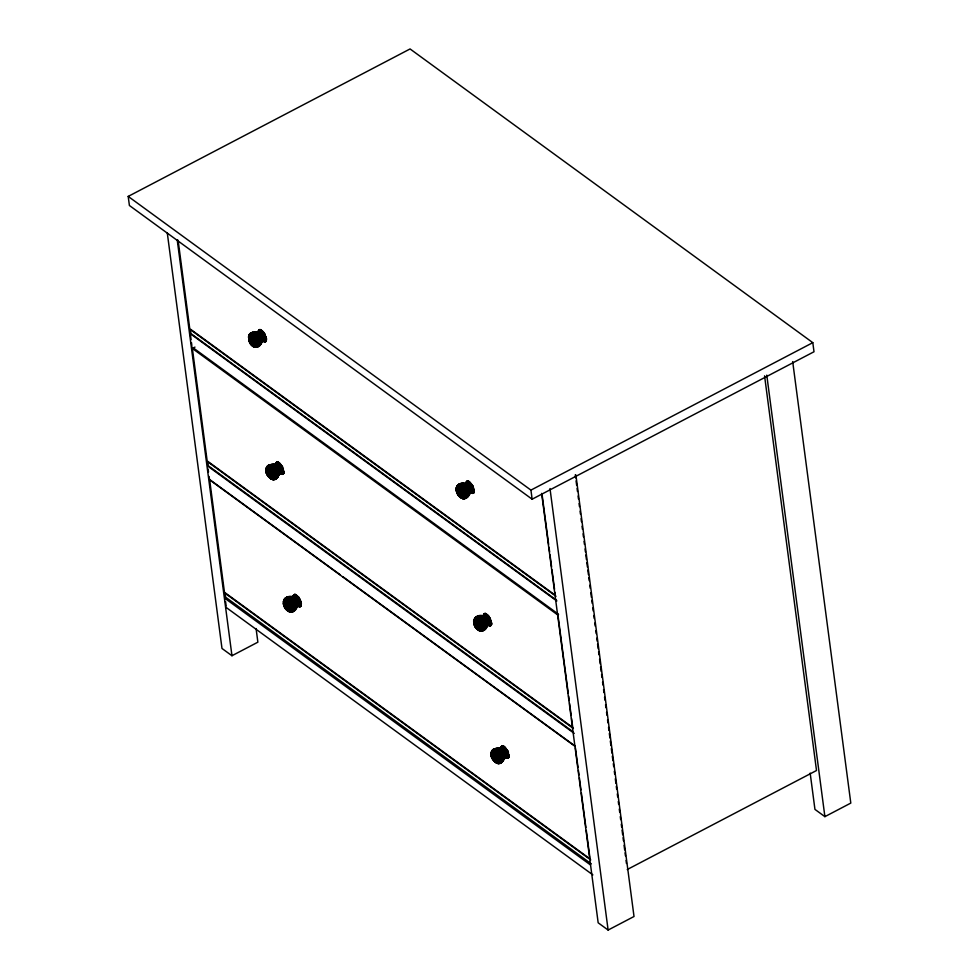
<?xml version="1.0" encoding="UTF-8"?>
<svg xmlns="http://www.w3.org/2000/svg" width="979" height="979" viewBox="0 0 979 979"><rect width="100%" height="100%" fill="white"/><g stroke="black" fill="none" stroke-linecap="round" stroke-linejoin="round"><path stroke-width="1.47" d="M255.446 347.227C246.512 346.664 246.353 327.855 256.131 333.655C270.706 348.622 245.325 353.933 250.367 333.827L251.591 332.676C258.419 328.32 266.9 340.802 259.668 344.021M272.884 478.547L271.44 478.915L268.234 476.222L267.634 468.195L269.69 465.16C274.193 467.424 278.66 474.595 275.674 479.245L274.059 479.563C269.923 478.156 266.729 473.775 265.896 469.541L266.814 466.726L268.442 465.233L271.318 464.682C275.735 466.861 280.838 474.95 276.139 478.89L272.884 479.637L268.98 476.92L266.961 470.862L267.793 466.249L269.017 465.086C286.957 459.592 278.379 491.58 267.096 474.766C262.69 467.925 270.118 462.553 276.702 464.499L277.767 462.051C275.809 460.876 275.001 466.188 276.347 464.731L275.907 463.52L276.054 465.368L275.735 464.352L276.347 464.731M288.683 611.434L287.116 609.684C295.34 615.999 285.844 594.645 283.922 602.562L284.387 603.272L284.681 598.793C289.772 598.952 295.058 608.583 290.947 612.12L288.683 611.434L287.116 609.684L283.494 601.375L285.403 598.01L287.557 597.166C293.223 595.648 298.876 605.169 295.083 608.901L298.252 605.683L300.798 606.356L301.361 603.468L298.742 597.276L295.205 594.461C298.828 595.978 302.327 602.183 300.773 605.181L300.883 606.295L299.88 606.796C294.434 605.463 302.487 606.417 299.586 601.559C298.852 599.478 296.221 594.339 293.688 596.627C291.375 596.786 297.995 597.728 297.934 601.29C300.504 605.671 295.193 608.571 293.1 611.667L291.497 611.985C287.361 610.566 284.167 606.197 283.335 601.95L284.24 599.136L285.868 597.655L288.756 597.092C293.443 599.246 298.987 608.828 292.525 611.814L289.613 611.789L286.419 609.33L284.387 603.272L285.232 598.658L286.455 597.508C296.931 592.43 302.046 611.887 290.31 612.059C279.945 608.926 281.683 593.213 294.128 596.921L295.205 594.461L293.419 595.33L293.345 597.618M465.355 498.446L462.443 498.421L459.237 495.974L457.217 489.916L458.062 485.29L459.286 484.14C469.81 479.147 474.778 498.384 463.14 498.69C452.775 495.57 454.513 479.857 466.959 483.553L468.035 481.093L466.249 481.962L466.065 484.299L466.163 482.561L466.322 484.421L466.004 483.406L466.616 483.773M485.511 628.726L481.754 631.039C477.617 629.619 474.423 625.238 473.591 621.004L475.659 617.064L479.012 616.146C483.381 618.3 486.343 623.904 485.511 628.726L482.794 630.868L480.579 631.112L476.675 628.383L474.656 622.326L475.488 617.712L476.712 616.55C487.187 611.483 492.315 630.941 480.579 631.112C470.214 627.98 471.939 612.267 484.397 615.962L485.462 613.515L483.981 613.894L483.504 616.721M498.017 762.433L496.561 762.788L493.954 761.136L492.657 754.711L493.563 750.195L496.451 748.556C500.991 750.758 506.339 759.471 500.795 763.13L499.18 763.449C495.056 762.041 491.862 757.66 491.03 753.414L491.935 750.599L493.563 749.119C499.094 749.559 503.071 757.746 501.272 762.763L498.005 763.522L494.114 760.793L492.082 754.748L492.926 750.122L494.15 748.972C512.103 743.453 503.475 775.552 492.229 758.652C487.823 751.811 495.239 746.426 501.823 748.384L502.9 745.925C500.93 744.75 500.134 750.061 501.481 748.605L501.517 746.267L500.367 749.498L501.113 746.793L501.689 747.344M263.106 341.23L265.015 341.965L266.227 341.035L265.101 334.451C264.134 330.608 254.393 337.327 252.301 339.37L250.11 342.846L251.016 343.066L249.841 340.778L249.266 341.365L250.795 344.082M279.835 473.053C281.169 475.402 285.085 474.117 283.555 471.499L282.527 466.861C281.573 463.03 271.819 469.736 269.739 471.78L267.536 475.256L269.898 477.471M298.742 597.276C295.658 600.812 289.711 599.711 287.165 604.202L284.975 607.678L286.59 608.938M469.002 492.107L470.165 491.874L471.584 493.061L470.85 491.984C468.99 493.502 476.235 494.089 473.824 490.552L472.796 485.914C471.829 482.084 462.088 488.79 459.995 490.834L457.805 494.309L459.408 495.582L458.074 493.404M488.24 625.116C489.794 626.952 492.596 624.908 491.25 622.962L490.222 618.324C489.267 614.494 479.514 621.212 477.422 623.256L475.231 626.719L475.916 627.955M505.666 757.526C507.22 759.374 510.035 757.33 508.688 755.372L507.66 750.746C506.694 746.904 496.953 753.622 494.86 755.666L492.67 759.141L495.031 761.344M470.85 491.984L470.801 492.694L470.165 491.874M255.238 332.334C260.695 334.01 264.477 343.519 258.236 346.835L256.633 347.153C252.496 345.746 249.302 341.365 248.47 337.119L249.376 334.304L251.003 332.823C256.51 333.227 259.888 340.876 259.056 345.905L255.397 345.844L249.155 340.619L248.862 335.54L250.538 333.178L259.264 332.089L260.341 329.629L258.848 330.009L258.309 331.93L258.921 332.309L258.37 331.147L258.676 332.322L259.79 331.061L261.882 332.126L264.966 337.571L264.734 340.631L262.715 341.181L266.019 341.463L263.388 340.851L260.695 343.959M249.914 335.405L249.988 334.5M268.454 475.476L267.659 475.635L266.337 472.833L266.288 467.95L267.977 465.6L273.924 465.245L277.216 463.471L280.435 465.82L282.393 469.993L282.16 473.053L279.725 473.555L281.438 473.408L282.454 474.374L283.934 472.747M267.353 467.815L267.414 466.91M460.925 497.32L458.502 495.276L457.793 489.879L458.686 485.364L460.387 483.81C467.509 481.974 473.457 496.206 465.086 497.748L460.876 495.863L456.324 490.956L456.557 487.004L458.233 484.654L461.586 483.736C466.139 485.951 471.437 494.615 465.931 498.299L463.777 498.764C462.223 499.571 458.074 494.603 459.714 496.965L461.696 497.968M457.609 486.869L457.682 485.963M487.836 625.055C494.15 624.712 486.624 610.859 483.075 616.611C478.731 616.758 487.909 614.628 487.823 619.56C490.92 623.623 486.649 626.413 484.727 629.607L480.518 629.717L474.289 624.504L473.983 619.426L477.825 616.219M475.035 619.279L475.109 618.373M492.547 750.783L490.968 754.111L491.299 755.886L491.421 751.835L493.098 749.473C497.944 750.771 503.243 744.346 506.082 750.477C507.917 752.582 509.031 758.811 504.369 757.244M258.468 331.098L259.129 331.049L258.554 330.498L257.942 332.725L256.265 333.215L258.162 332.37L258.848 330.009L259.753 330.339L259.863 329.531L258.835 332.04L254.76 332.456M275.907 463.52L276.567 463.459L275.98 462.908L275.38 465.147C277.375 464.927 275.283 461.39 277.192 462.749L277.29 461.941L276.274 464.462L270.131 464.756L269.347 465.637M287.104 597.508L293.7 596.872L294.728 594.351L293.333 596.97M467.362 495.484L468.39 495.423L471.083 492.315L473.714 492.926L472.979 492.523L472.71 493.428L471.694 492.461L469.504 492.425L472.661 491.715L471.682 486.477L467.95 482.574L465.637 484.189L466.75 482.88L466.542 481.472L467.448 481.803L467.558 480.995L466.53 483.504L462.076 484.213M483.296 616.244L483.981 613.894L484.886 614.225L484.984 613.405L488.9 616.378L491.593 623.476L491.531 624.272L488.864 623.892C486.404 627.49 483.014 631.406 478.315 628.285L480.261 630.158L483.834 630.354C485.645 625.336 481.668 617.149 476.137 616.709L473.75 620.429L474.289 622.754L477.373 628.738L478.939 630.488L481.203 631.174C485.315 627.637 480.028 618.006 474.95 617.847L474.656 622.326L474.191 621.616C476.112 613.698 485.608 635.041 477.373 628.738L478.939 630.488M501.517 746.267L503.647 746.133L507.563 750.795L508.97 756.681L506.302 756.314C503.83 759.9 500.453 763.816 495.741 760.695L491.715 756.914L491.421 753.671M488.998 616.329L486.208 613.711L484.862 616.146L478.131 616.905L475.892 619.878L475.219 622.289L475.929 627.686L479.135 630.378L482.121 630.794M506.424 748.751L503.647 746.133L502.3 748.568L495.558 749.327L492.657 754.711L492.217 753.732M255.458 346.138L254.002 346.493L250.808 343.8L250.098 338.416L251.701 334.169L254.601 332.542L259.741 332.273L261.087 329.837L263.865 332.456M267.083 469.859L267.524 470.826L270.437 465.441L277.167 464.682L278.513 462.247L281.303 464.866M287.337 609.88L285.672 608.632L284.962 603.248L286.566 598.989L289.466 597.361L294.606 597.092L295.952 594.657M457.352 488.913L457.793 489.879L460.693 484.495L467.436 483.736L468.782 481.301L471.56 483.92M262.286 341.133C263.596 339.615 265.26 343.36 265.285 341.059M283.457 473.873L281.23 474.069L280.459 473.163M300.883 606.295L299.305 606.735L297.261 605.463M490.149 625.838L488.154 624.626L490.246 625.777L491.629 624.21M501.028 748.433L503.328 749.314L505.629 752.765L506.167 756.791L503.475 758.541L504.846 757.428C506.155 755.91 507.82 759.655 507.844 757.354L508.578 757.758L507.293 756.926L505.641 757.379L501.603 762.164M248.788 336.397L249.033 339.627L248.862 337.376M266.227 468.806L266.459 472.037L266.288 469.798M456.483 487.86L456.104 489.28L458.282 493.404L462.467 498.017L464.315 498.617C467.24 494.407 462.333 484.654 457.071 485.78L456.165 488.582L456.728 491.091L456.557 488.851M473.922 620.282L474.154 623.501L473.983 621.261M266.496 470.875L266.068 471.902C278.085 491.164 284.718 465.098 271.526 465.625M459.408 485.4L459.604 484.691L457.891 485.217L456.324 488.019L458.282 493.404L461.513 498.078M466.371 483.785L466.249 481.962M249.07 340.937L248.739 339.591M266.496 473.359L266.178 472.013M285.085 608.057L283.335 603.443M458.71 494.53L457.915 494.689L456.434 491.054M491.03 621.286C487.689 622.522 478.193 631.333 474.962 624.651L476.149 626.939L475.341 627.111L473.873 623.476M491.629 757.232L491.299 755.886M265.101 334.451L252.802 341.536L249.535 341.732L249.388 339.603M282.527 466.861L270.241 473.946L266.961 474.154L267.267 473.187L267.818 474.35L267.096 474.766M299.966 599.27L287.679 606.356L284.13 606.197M472.796 485.914L460.497 493L457.23 493.208L457.536 492.241M490.222 618.324L477.936 625.41L475.708 625.826C474.056 617.749 481.387 617.162 486.441 615.534L487.016 614.751M507.66 750.746L495.362 757.832L492.094 758.027L491.617 754.748M254.748 346.958L252.252 344.853C260.475 351.167 250.979 329.813 249.058 337.731L249.523 338.453L249.816 333.974C254.907 334.12 260.194 343.751 256.082 347.288L253.818 346.603L250.587 341.94L251.383 338.318C252.46 332.713 258.554 334.61 261.882 332.126L262.482 330.853M271.256 479.025L269.678 477.275C277.914 483.577 268.417 462.235 266.496 470.14L266.961 470.862L267.255 466.383C272.333 466.542 277.62 476.173 273.52 479.71L271.256 479.025L268.013 474.35L268.809 470.728C269.898 465.123 275.992 467.02 279.321 464.536L279.908 463.263M295.242 609.672L292.256 611.116L288.046 609.232L285.452 606.772L286.247 603.137C287.324 597.533 293.419 599.442 296.747 596.945L297.347 595.673M469.076 493.759L466.408 497.944L462.822 497.736L460.876 495.863C465.588 498.984 468.965 495.08 471.437 491.482L474.105 491.85L472.857 490.565C468.647 493.832 463.936 499.547 458.282 493.404L459.078 489.781C460.154 484.177 466.249 486.073 469.577 483.589L470.165 482.317M475.586 621.518L475.916 622.644L476.504 622.191C477.581 616.586 483.687 618.495 487.016 615.999L487.603 614.726M496.377 762.898L494.811 761.148C503.035 767.463 493.538 746.108 491.617 754.026L492.082 754.748L492.376 750.269C497.467 750.416 502.741 760.047 498.641 763.583L496.377 762.898L493.147 758.236L493.942 754.601C495.019 748.996 501.113 750.905 504.442 748.421L505.042 747.148M264.318 333.668L260.341 329.629L261.087 329.837M281.744 466.077L277.767 462.051L278.513 462.247M299.182 598.487L290.298 602.893L287.104 605.255L287.973 605.511M472.013 485.131L468.035 481.093L468.782 481.301M489.439 617.541L480.554 621.934L477.36 624.308L478.241 624.565M506.877 749.963L497.993 754.356L494.799 756.718L495.668 756.975M295.952 608.485L298.473 605.328L301.091 605.866L300.773 605.181M490.246 625.777L491.054 625.397L488.509 624.737L485.351 627.955L488.729 624.369L491.348 624.92L491.042 624.235M502.778 760.365L506.167 756.791L508.786 757.33L509.056 756.62M474.521 623.476L474.191 624.822M251.921 333.227L252.692 332.346M259.056 345.905L257.073 346.811L252.815 344.816L253.12 345.599M260.916 342.246L263.608 340.496L266.227 341.035L266.496 338.636L264.416 333.46L255.433 338.061L252.239 340.423L253.108 340.692M277.657 476.492L281.034 472.906L283.653 473.444L283.347 472.759M486.208 627.539C487.689 623.415 484.434 616.697 479.894 616.329L482.341 616.354M494.468 749.522L495.252 748.641L499.779 748.776M496.647 749.51C500.954 746.953 505.433 756.167 503.647 759.949M261.381 342.295L259.043 345.868L263.743 340.019L266.41 340.386M300.994 603.908L301.336 604.422L300.027 603.921C295.144 608.901 288.56 612.83 283.494 604.312L283.934 603.284L283.934 605.768M253.231 345.856L251.554 344.51L252.313 345.403M270.669 478.266L268.98 476.92L269.751 477.813M288.866 611.324L286.419 609.33L287.177 610.223M478.364 629.73L476.675 628.383L477.446 629.277M495.79 762.151L494.114 760.793L494.872 761.699M249.669 342.356L250.379 341.94M284.534 607.188L285.244 606.772M474.791 626.242L475.513 625.826M492.229 758.652L492.939 758.236L492.4 757.073L492.266 758.615L493.575 759.361M264.33 341.12L263.792 341.659L263.021 340.741L265.113 341.904M296.674 605.781L299.195 605.94M506.889 757.403L507 758.199L505.58 757.036L507.673 758.199M258.162 332.37L259.386 331.159L259.251 329.703L259.753 330.339M465.857 483.834L467.081 482.635L466.946 481.166L467.448 481.803M483.589 616.024L484.385 613.576L484.886 614.225M266.007 336.592C261.32 336.996 258.909 342.76 253.708 342.099L250.587 341.94L249.155 338.869L248.629 336.556L250.196 333.753M283.445 469.014C278.746 469.406 276.347 475.182 271.146 474.521L268.013 474.35L266.594 471.278L266.055 468.965L267.622 466.163M300.871 601.424C296.184 601.816 293.773 607.592 288.572 606.931L285.452 606.772C285.795 599.466 295.034 599.564 298.008 596.872M473.701 488.068C469.014 488.46 466.604 494.224 461.403 493.575L458.282 493.404C458.613 486.11 467.864 486.208 470.838 483.516M491.14 620.478C486.441 620.87 484.042 626.646 478.841 625.985L478.303 626.536L479.159 627.331C484.409 629.778 486.282 623.55 490.234 622.252L491.629 622.522M508.566 752.888C503.879 753.279 501.468 759.055 496.267 758.395L493.147 758.236L491.715 755.164L491.189 752.851L492.755 750.036M292.672 598.034L293.419 595.33L293.492 597.777L293.174 596.762M252.264 332.75L250.208 335.785L250.098 338.416L249.657 337.437M477.385 616.623L475.329 619.67L475.219 622.289L474.778 621.322M284.779 600.237L283.653 601.228L283.604 604.422M262.103 341.94C265.97 339.48 262.188 332.395 258.468 332.138M279.529 474.35C283.408 471.902 279.627 464.805 275.894 464.548M470.03 493.024L471.303 491.96L473.922 492.498L474.191 491.801M278.354 474.656L281.842 473.298L282.955 474.252L282.723 473.469M296.245 607.115L299.268 605.72L300.382 606.662L300.149 605.879M503.94 758.578L506.963 757.183L508.077 758.125L507.844 757.354M284.852 601.277L283.726 602.207L283.726 600.372L285.06 598.573L286.786 598.047M260.377 344.841L256.987 346.909L258.407 345.795M277.816 477.25L275.845 478.217M468.072 496.304L466.75 497.381C467.583 492.351 464.205 484.691 458.698 484.287L456.948 487.309L457.217 489.916L456.752 489.194C458.674 481.289 468.17 502.631 459.946 496.329L460.008 496.867M502.937 761.136L499.951 762.58L495.741 760.695L497.687 762.568L500.22 763.277M260.585 344.131L257.587 345.587L253.182 344.4L253.72 345.318M256.498 332.823L257.22 332.481M289.246 597.582L292.085 597.312M469.467 493.649C473.848 491.36 470.018 483.883 466.163 483.602M481.619 616.709L483.956 615.926L484.886 613.454M266.398 338.697L265.113 338.367C261.16 339.676 259.288 345.893 254.038 343.445L250.587 341.94C250.93 334.634 260.169 334.745 263.143 332.052M283.934 471.058L282.539 470.789C278.599 472.086 276.714 478.315 271.464 475.867L268.013 474.35C268.356 467.056 277.595 467.154 280.569 464.462M474.191 490.112L472.808 489.843C468.855 491.14 466.971 497.369 461.733 494.921L461.011 495.117L461.733 496.035M301.361 603.468L299.978 603.199C296.025 604.496 294.153 610.725 288.903 608.277L288.181 608.473L288.903 609.391L292.452 610.406L295.45 608.962L298.607 604.851L301.275 605.218M509.056 754.931L507.673 754.662C503.72 755.972 501.848 762.188 496.598 759.741L493.147 758.236C493.477 750.93 502.729 751.04 505.702 748.348M128.2 196.412L410.066 48.95L812.803 342.662L814.002 351.755L532.135 499.204L129.399 205.492L128.2 196.412L530.936 490.112L532.135 499.204M571.565 718.513L572.752 727.507L207.156 460.889L192.361 348.463L194.968 347.104M530.936 490.112L812.803 342.662M167.25 232.659L221.988 648.465L231.962 655.734L257.869 642.175L256.082 628.567M627.245 869.523L816.51 770.51L764.562 375.838M541.632 493.392L598.169 922.793L608.118 930.05L634.013 916.503L575.897 474.999M810.171 773.104L814.944 809.388L824.893 816.645L850.8 803.086L792.684 361.581M483.602 614.983L483.797 616.207L483.675 614.384L484.262 614.922L483.602 614.983L484.042 616.195L483.43 615.815M288.095 610.688L289.503 610.284M291.363 597.655L293.92 596.248L293.822 594.791L293.994 595.868M479.159 627.331L475.708 625.826C476.051 618.52 485.29 618.618 488.264 615.926M274.646 464.89C272.04 466.518 278.489 464.254 276.69 462.112L277.192 462.749M278.807 474.705L280.814 473.273L283.359 473.934M470.409 492.645L472.098 492.351L473.212 493.306L472.979 492.523M462.443 498.421L464.682 498.384M289.613 611.789L291.852 611.74M479.881 630.843L481.374 630.513M469.981 492.596L472.808 493.367M487.407 625.018L489.561 625.777L489.463 624.994M488.215 624.969L490.65 625.716L490.418 624.932M252.301 339.37L251.542 339.468L251.383 338.318M269.739 471.78L268.968 471.878L268.809 470.728M459.995 490.834L459.237 490.932L459.078 489.781M287.165 604.202L286.406 604.288L286.247 603.137M477.422 623.256L476.663 623.342L476.504 622.191M494.86 755.666L494.101 755.764L493.942 754.601M275.099 479.392L270.253 477.238L270.559 478.021M293.272 610.627L293.908 610.688M270.547 473.102L269.666 472.845L272.86 470.471L281.854 465.882L283.837 472.808L281.169 472.429C278.709 476.027 275.319 479.943 270.62 476.81L271.146 477.728M288.903 609.391L288.046 609.232L289.992 611.104L293.578 611.3C295.401 606.27 291.693 599.894 287.128 597.569L285.073 600.616L284.962 603.248L284.522 602.269M265.272 335.528L258.223 339.603L252.802 341.536L253.708 342.099M472.967 486.991L474.166 491.066L473.824 490.552M282.711 467.938L275.662 472.013L270.241 473.946L271.146 474.521M490.406 619.401L483.345 623.488L477.936 625.41L478.841 625.985M300.137 600.347L293.088 604.435L287.679 606.356L288.572 606.931M507.832 751.823L500.783 755.898L495.362 757.832L496.267 758.395M460.803 492.156L459.934 491.899L463.128 489.524L472.111 484.935L473.2 487.04L460.497 493L461.403 493.575M486.11 613.76L485.462 613.515L485.841 614.163M297.885 605.573L299.305 606.735M503.536 746.169L502.9 745.925L503.267 746.573M250.477 343.678L251.395 344.73M458.172 495.141L459.09 496.194M267.903 476.088L268.833 477.14M475.598 627.551L476.528 628.616M285.342 608.497L286.26 609.562M493.037 759.973L493.954 761.026M461.415 496.781L460.509 496.292L460.815 497.063M478.841 629.191L477.948 628.702L478.254 629.485M288.585 610.137L287.679 609.648L287.985 610.431M496.28 761.601L495.374 761.111L495.68 761.895M501.481 748.605L500.869 748.225L501.187 749.253L500.93 747.442M463.153 497.601L463.936 498.091M556.023 596.297L190.428 329.678L190.942 333.582L556.537 600.213M190.305 333.692L556.818 600.984M192.055 347.019L558.568 614.31M192.361 348.463L557.957 615.093L568.212 693.034M573.425 728.523L207.829 461.904L208.343 465.808L572.703 731.521M207.732 466.102L574.245 733.393M340.3 574.832L209.494 479.429L209.102 476.467M342.772 576.631L574.771 745.814M575.248 746.487L209.653 479.869L224.46 592.283L590.056 858.901M590.729 859.917L225.133 593.298L225.647 597.202L591.243 863.821M225.17 598.524L590.447 864.91M226.369 607.604L592.87 874.896M467.558 480.995L468.403 481.741M259.863 329.531L260.708 330.278M277.29 461.941L278.146 462.688M294.728 594.351L295.572 595.11M461.733 494.921L460.876 494.114C466.322 496.5 470.116 488.9 473.603 488.876M254.038 343.445L253.182 342.65C258.627 345.036 262.421 337.425 265.909 337.4M271.464 475.867L270.62 475.06C276.066 477.446 279.859 469.847 283.335 469.822M496.598 759.741L495.741 758.945C501.187 761.332 504.98 753.72 508.468 753.695M288.903 608.277L288.046 607.482C293.492 609.856 297.286 602.256 300.773 602.232M456.434 489.941L456.752 489.194M248.739 338.477L249.058 337.731M473.873 622.363L474.191 621.616M266.178 470.887L266.496 470.14M491.299 754.772L491.617 754.026M283.604 603.309L283.922 602.562M280.973 473.359L281.866 474.313L281.768 473.53M476.846 627.992L477.593 628.934M479.159 628.445L478.437 627.527C483.981 631.651 486.245 624.504 490.295 622.974L491.593 623.476L491.25 622.962M254.038 344.559L253.316 343.653C258.848 347.765 261.112 340.631 265.162 339.101L266.472 339.603L266.129 339.077M496.598 760.854L495.876 759.937C501.407 764.061 503.671 756.914 507.722 755.384L509.031 755.898L508.688 755.372M271.464 476.981L270.742 476.063C276.286 480.187 278.55 473.041 282.601 471.511L283.898 472.013L283.555 471.499M502.313 746.634L501.811 745.998C503.218 749.302 495.533 749.987 501.395 748.335L502.313 745.863M297.335 605.23L298.754 606.429M505.715 756.816L506.449 757.893M280.594 472.93L281.328 474.007M469.577 482.341L469.014 483.112C465.441 485.56 458.368 483.418 458.49 490.234L458.16 489.108M504.442 747.161L503.879 747.944C500.306 750.391 493.232 748.25 493.355 755.066L493.024 753.94M261.882 330.878L261.32 331.648C257.746 334.096 250.673 331.954 250.795 338.771L250.465 337.645M279.321 463.287L278.746 464.058C275.185 466.506 268.111 464.364 268.222 471.18L267.891 470.055M296.747 595.697L296.184 596.48C292.611 598.928 285.538 596.786 285.66 603.59L285.33 602.477M293.345 595.93L293.786 597.141M466.653 481.435L466.824 482.512M276.384 462.382L276.567 463.459M766.777 375.141L824.893 816.645M575.285 474.852L575.689 477.874M576.08 480.909L576.68 485.437M577.084 488.46L577.475 491.482M578.075 496.023L578.479 499.045M579.066 503.585L579.47 506.608M580.07 511.148L580.461 514.171M581.061 518.711L581.465 521.734M582.052 526.261L582.456 529.296M583.056 533.824L583.447 536.847M584.047 541.387L584.451 544.41M585.038 548.95L585.442 551.972M585.834 554.995L586.433 559.535M586.837 562.558L587.437 567.098M587.828 570.121L588.428 574.661M588.82 577.683L589.223 580.706M589.823 585.234L590.215 588.269M590.814 592.797L591.414 597.337M591.805 600.36L592.209 603.382M592.809 607.922L593.201 610.945M593.8 615.485L594.204 618.508M594.791 623.048L595.195 626.07M595.795 630.598L596.187 633.633M596.786 638.161L597.19 641.184M597.582 644.206L598.181 648.747M598.585 651.769L598.977 654.792M599.576 659.332L600.176 663.872M600.568 666.895L601.167 671.435M601.571 674.458L601.963 677.48M602.562 682.02L602.954 685.043M603.553 689.571L603.957 692.606M604.557 697.134L604.949 700.156M605.548 704.696L605.94 707.719M606.539 712.259L606.943 715.282M607.543 719.822L607.935 722.845M608.534 727.385L608.926 730.407M609.33 733.43L609.929 737.958M610.321 740.993L610.92 745.521M611.324 748.543L611.912 753.084M612.316 756.106L612.915 760.646M613.307 763.669L613.711 766.692M614.31 771.232L614.702 774.254M615.301 778.794L615.901 783.322M616.293 786.357L616.697 789.38M617.296 793.908L617.688 796.93M618.287 801.471L618.691 804.493M619.279 809.033L619.683 812.056M620.282 816.596L620.674 819.619M621.273 824.159L621.677 827.182M622.069 830.204L622.668 834.744M623.06 837.767L623.464 840.79M624.064 845.33L624.663 849.858M625.055 852.88L625.459 855.903M626.046 860.443L626.45 863.466M549.99 488.545L608.118 930.05M542.121 494.86L548.632 544.324M549.035 547.322L549.623 551.826M550.014 554.824L551.593 566.817M551.997 569.815L554.555 589.297M554.946 592.295L555.35 595.293L189.755 328.675L178.105 240.234M568.615 696.032L569.203 700.523M569.594 703.522L571.173 715.514M575.444 747.993L578.014 767.475M578.405 770.473L579.005 774.964M579.397 777.962L580.975 789.955M581.367 792.953L585.907 827.426M586.299 830.425L589.86 857.408M190.501 335.173L191.089 339.615M191.468 342.577L191.86 345.538M208.123 469.063L208.515 472.025M225.562 601.547L226.161 606.099M177.223 239.941L231.962 655.734M508.468 756.645L508.578 757.758M473.603 491.813L473.714 492.926M265.909 340.349L266.019 341.463"/></g></svg>
